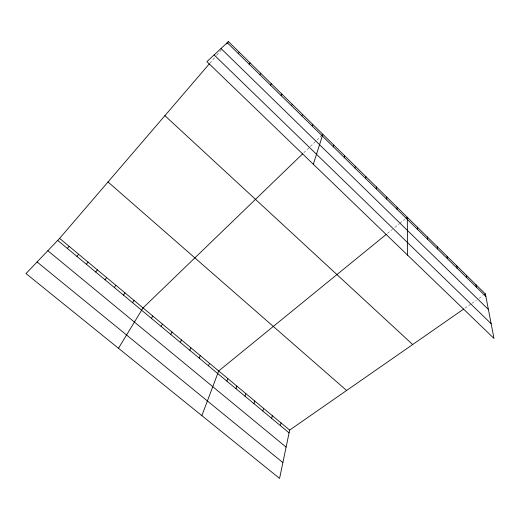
<?xml version="1.0" encoding="UTF-8"?>
<svg xmlns="http://www.w3.org/2000/svg" width="520" height="520" viewBox="0 0 520 520"><rect width="100%" height="100%" fill="white"/><g stroke="black" fill="none" stroke-linecap="round" stroke-linejoin="round"><path stroke-width="0.39" stroke-dasharray="2.6 1.95" d="M209.859 63.245L216.158 55.9M216.684 55.289L218.784 52.839M219.797 51.656L221.325 49.875M303.764 152.763L321.165 135.967M387.446 233.409L392.353 229.411M394.81 227.409L399.152 223.867M399.776 223.359L404.781 219.278M464.925 308.197L471.257 303.791M471.894 303.349L476.359 300.242M478.94 298.441L482.813 295.75"/><path stroke-width="0.78" d="M397.046 209.306L397.091 207.227M386.685 199.147L386.802 197.119M376.226 188.883L376.409 186.914M365.664 178.516L365.911 176.605M354.991 168.044L355.31 166.192M463.658 309.075L289.653 430.099L279.584 478.413L26 273.572L59.618 238.4L209.333 63.856M344.214 157.469L344.604 155.675M280.397 425.653L281.021 422.91M271.661 418.385L272.331 415.662M333.326 146.79L333.788 145.054M262.847 411.053L263.569 408.356M253.968 403.669L254.735 400.998M245.018 396.221L245.83 393.582M313.326 164.255L322.861 134.323L321.731 135.421M235.995 388.713L236.86 386.1M226.902 381.147L227.812 378.56M312.156 126.022L312.761 124.403M201.858 415.63L218.692 370.962L386.217 234.41M208.488 365.833L209.502 363.304M199.167 358.079L200.239 355.582M301.892 115.947L302.569 114.387M189.774 350.266L190.892 347.796M180.303 342.387L181.48 339.95M291.531 105.781L292.272 104.28M170.749 334.445L171.983 332.039M161.122 326.43L162.409 324.058M281.067 95.517L281.886 94.081M151.411 318.357L152.756 316.017M118.482 348.283L143.026 307.905L302.653 153.835M132.587 302.692L134.037 300.417M270.511 85.156L271.401 83.778M123.474 295.113L124.989 292.87M114.296 287.482L115.862 285.272M259.844 74.698L260.812 73.379M105.047 279.786L106.672 277.608M95.726 272.031L97.403 269.887M86.333 264.219L88.069 262.106M249.08 64.136L250.12 62.881M226.408 43.953L228.436 41.587L485.394 293.956L494 338.449L206.908 61.652L228.436 41.587M76.862 256.341L78.657 254.267M67.32 248.404L69.173 246.363M238.212 53.469L239.33 52.286M406.036 218.257L407.284 217.237L407.563 255.112M484.107 294.853L485.394 293.956M37.082 261.976L282.887 462.579M47.846 250.718L286.104 447.115M57.7 240.403L289.075 432.868M59.618 238.4L289.653 430.099M108.01 181.981L346.606 390.481M164.886 115.674L412.672 344.532M214.117 54.938L491.147 323.694M221.006 48.509L488.391 309.452M227.24 42.705L485.882 296.465M475.956 284.681L476.385 287.151M466.421 275.32L466.798 277.745M456.8 265.87L457.119 268.242M447.083 256.328L447.343 258.655M437.281 246.694L437.476 248.976M427.375 236.971L427.518 239.207M417.378 227.156L417.456 229.333"/></g></svg>
